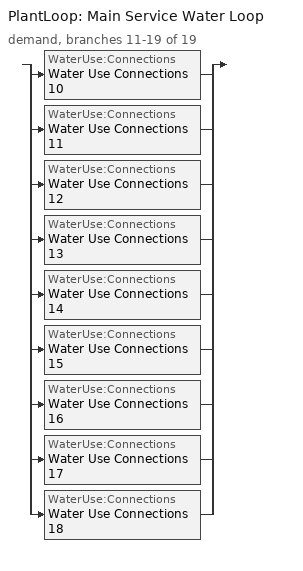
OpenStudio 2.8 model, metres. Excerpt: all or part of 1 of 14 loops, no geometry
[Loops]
PlantLoop 'Main Service Water Loop'
 demand, branches 11-19 of 19: split
  | WaterUse:Connections 'Water Use Connections 10'
  | WaterUse:Connections 'Water Use Connections 11'
  | WaterUse:Connections 'Water Use Connections 12'
  | WaterUse:Connections 'Water Use Connections 13'
  | WaterUse:Connections 'Water Use Connections 14'
  | WaterUse:Connections 'Water Use Connections 15'
  | WaterUse:Connections 'Water Use Connections 16'
  | WaterUse:Connections 'Water Use Connections 17'
  | WaterUse:Connections 'Water Use Connections 18'
[WaterUse:Connections]
Name | Water Use Equipment Name 1
Water Use Connections 10 | Kitchen_zn_1_flr_1 Service Water Use 0.08gal/min
Water Use Connections 11 | Library_media_center_zn_1_flr_1 Service Water Use 0.15gal/min
Water Use Connections 12 | Mult_class_1_pod_1_zn_1_flr_1 Service Water Use 0.35gal/min
Water Use Connections 13 | Mult_class_1_pod_2_zn_1_flr_1 Service Water Use 0.35gal/min
Water Use Connections 14 | Mult_class_1_pod_3_zn_1_flr_1 Service Water Use 0.35gal/min
Water Use Connections 15 | Mult_class_2_pod_1_zn_1_flr_1 Service Water Use 0.35gal/min
Water Use Connections 16 | Mult_class_2_pod_2_zn_1_flr_1 Service Water Use 0.35gal/min
Water Use Connections 17 | Mult_class_2_pod_3_zn_1_flr_1 Service Water Use 0.23gal/min
Water Use Connections 18 | Offices_zn_1_flr_1 Service Water Use 0.17gal/min
[WaterUse:Equipment:Definition]
Name | Peak Flow Rate {m3/s} | Target Temperature Schedule | Sensible Fraction Schedule | Latent Fraction Schedule
Kitchen_zn_1_flr_1 Service Water Use Def 0.08gal/min | 5.35372e-06 | Schedule Ruleset 32 | Schedule Ruleset 30 | Schedule Ruleset 31
Library_media_center_zn_1_flr_1 Service Water Use Def 0.15gal/min | 9.53632e-06 | Schedule Ruleset 35 | Schedule Ruleset 33 | Schedule Ruleset 34
Mult_class_1_pod_1_zn_1_flr_1 Service Water Use Def 0.35gal/min | 2.19566e-05 | Schedule Ruleset 38 | Schedule Ruleset 36 | Schedule Ruleset 37
Mult_class_1_pod_2_zn_1_flr_1 Service Water Use Def 0.35gal/min | 2.19566e-05 | Schedule Ruleset 41 | Schedule Ruleset 39 | Schedule Ruleset 40
Mult_class_1_pod_3_zn_1_flr_1 Service Water Use Def 0.35gal/min | 2.19566e-05 | Schedule Ruleset 44 | Schedule Ruleset 42 | Schedule Ruleset 43
Mult_class_2_pod_1_zn_1_flr_1 Service Water Use Def 0.35gal/min | 2.19566e-05 | Schedule Ruleset 47 | Schedule Ruleset 45 | Schedule Ruleset 46
Mult_class_2_pod_2_zn_1_flr_1 Service Water Use Def 0.35gal/min | 2.19566e-05 | Schedule Ruleset 50 | Schedule Ruleset 48 | Schedule Ruleset 49
Mult_class_2_pod_3_zn_1_flr_1 Service Water Use Def 0.23gal/min | 1.44997e-05 | Schedule Ruleset 53 | Schedule Ruleset 51 | Schedule Ruleset 52
Offices_zn_1_flr_1 Service Water Use Def 0.17gal/min | 1.05401e-05 | Schedule Ruleset 56 | Schedule Ruleset 54 | Schedule Ruleset 55
[WaterUse:Equipment]
Name | Water Use Equipment Definition | Space | Flow Rate Fraction Schedule
Kitchen_zn_1_flr_1 Service Water Use 0.08gal/min | Kitchen_zn_1_flr_1 Service Water Use Def 0.08gal/min | Kitchen_ZN_1_FLR_1 | NECB-B-Service Water Heating
Library_media_center_zn_1_flr_1 Service Water Use 0.15gal/min | Library_media_center_zn_1_flr_1 Service Water Use Def 0.15gal/min | Library_Media_Center_ZN_1_FLR_1 | NECB-C-Service Water Heating
Mult_class_1_pod_1_zn_1_flr_1 Service Water Use 0.35gal/min | Mult_class_1_pod_1_zn_1_flr_1 Service Water Use Def 0.35gal/min | Mult_Class_1_Pod_1_ZN_1_FLR_1 | NECB-D-Service Water Heating
Mult_class_1_pod_2_zn_1_flr_1 Service Water Use 0.35gal/min | Mult_class_1_pod_2_zn_1_flr_1 Service Water Use Def 0.35gal/min | Mult_Class_1_Pod_2_ZN_1_FLR_1 | NECB-D-Service Water Heating
Mult_class_1_pod_3_zn_1_flr_1 Service Water Use 0.35gal/min | Mult_class_1_pod_3_zn_1_flr_1 Service Water Use Def 0.35gal/min | Mult_Class_1_Pod_3_ZN_1_FLR_1 | NECB-D-Service Water Heating
Mult_class_2_pod_1_zn_1_flr_1 Service Water Use 0.35gal/min | Mult_class_2_pod_1_zn_1_flr_1 Service Water Use Def 0.35gal/min | Mult_Class_2_Pod_1_ZN_1_FLR_1 | NECB-D-Service Water Heating
Mult_class_2_pod_2_zn_1_flr_1 Service Water Use 0.35gal/min | Mult_class_2_pod_2_zn_1_flr_1 Service Water Use Def 0.35gal/min | Mult_Class_2_Pod_2_ZN_1_FLR_1 | NECB-D-Service Water Heating
Mult_class_2_pod_3_zn_1_flr_1 Service Water Use 0.23gal/min | Mult_class_2_pod_3_zn_1_flr_1 Service Water Use Def 0.23gal/min | Mult_Class_2_Pod_3_ZN_1_FLR_1 | NECB-D-Service Water Heating
Offices_zn_1_flr_1 Service Water Use 0.17gal/min | Offices_zn_1_flr_1 Service Water Use Def 0.17gal/min | Offices_ZN_1_FLR_1 | NECB-A-Service Water Heating
[EnergyManagementSystem:Program]
Sys3PSZALLSTClassroomLecturehallTrainingroomotherFLBuildingStory1SCHD2OptimumStartProg0: IF DaylightSavings==0 && DayOfWeek>1 && Hour==5 && OAT_1<23.9 && OAT_1>1.7; SET Sys3PSZALLSTClassroomLecturehallTrainingroomotherFLBuildingStory1SCHD2ClgSch0 = 29.4; SET Sys3PSZALLSTClassroomLecturehallTrainingroomotherFLBuildingStory1SCHD2HtgSch0 = 15.6; ELSEIF DaylightSavings==0 && DayOfWeek==1 && Hour==7 && OAT_1<23.9 && OAT_1>1.7; SET Sys3PSZALLSTClassroomLecturehallTrainingroomotherFLBuildingStory1SCHD2ClgSch0 = 29.4; SET Sys3PSZALLSTClassroomLecturehallTrainingroomotherFLBuildingStory1SCHD2HtgSch0 = 15.6; ELSEIF DaylightSavings==1 && DayOfWeek>1 && Hour==4 && OAT_1<23.9 && OAT_1>1.7; SET Sys3PSZALLSTClassroomLecturehallTrainingroomotherFLBuildingStory1SCHD2ClgSch0 = 29.4; SET Sys3PSZALLSTClassroomLecturehallTrainingroomotherFLBuildingStory1SCHD2HtgSch0 = 15.6; ELSEIF DaylightSavings==1 && DayOfWeek==1 && Hour==6 && OAT_1<23.9 && OAT_1>1.7; SET Sys3PSZALLSTClassroomLecturehallTrainingroomotherFLBuildingStory1SCHD2ClgSch0 = 29.4; SET Sys3PSZALLSTClassroomLecturehallTrainingroomotherFLBuildingStory1SCHD2HtgSch0 = 15.6; ELSE; SET Sys3PSZALLSTClassroomLecturehallTrainingroomotherFLBuildingStory1SCHD2ClgSch0 = NULL; SET Sys3PSZALLSTClassroomLecturehallTrainingroomotherFLBuildingStory1SCHD2HtgSch0 = NULL; ENDIF
Sys4PSZWILDSTCorridorTransitionareaotherschDFLBuildingStory1SCHDOptimumStartProg0: IF DaylightSavings==0 && DayOfWeek>1 && Hour==5 && OAT_2<23.9 && OAT_2>1.7; SET Sys4PSZWILDSTCorridorTransitionareaotherschDFLBuildingStory1SCHDClgSch0 = 29.4; SET Sys4PSZWILDSTCorridorTransitionareaotherschDFLBuildingStory1SCHDHtgSch0 = 15.6; ELSEIF DaylightSavings==0 && DayOfWeek==1 && Hour==7 && OAT_2<23.9 && OAT_2>1.7; SET Sys4PSZWILDSTCorridorTransitionareaotherschDFLBuildingStory1SCHDClgSch0 = 29.4; SET Sys4PSZWILDSTCorridorTransitionareaotherschDFLBuildingStory1SCHDHtgSch0 = 15.6; ELSEIF DaylightSavings==1 && DayOfWeek>1 && Hour==4 && OAT_2<23.9 && OAT_2>1.7; SET Sys4PSZWILDSTCorridorTransitionareaotherschDFLBuildingStory1SCHDClgSch0 = 29.4; SET Sys4PSZWILDSTCorridorTransitionareaotherschDFLBuildingStory1SCHDHtgSch0 = 15.6; ELSEIF DaylightSavings==1 && DayOfWeek==1 && Hour==6 && OAT_2<23.9 && OAT_2>1.7; SET Sys4PSZWILDSTCorridorTransitionareaotherschDFLBuildingStory1SCHDClgSch0 = 29.4; SET Sys4PSZWILDSTCorridorTransitionareaotherschDFLBuildingStory1SCHDHtgSch0 = 15.6; ELSE; SET Sys4PSZWILDSTCorridorTransitionareaotherschDFLBuildingStory1SCHDClgSch0 = NULL; SET Sys4PSZWILDSTCorridorTransitionareaotherschDFLBuildingStory1SCHDHtgSch0 = NULL; ENDIF
[EnergyManagementSystem:ProgramCallingManager]
Sys3PSZALLSTClassroomLecturehallTrainingroomotherFLBuildingStory1SCHDOptimumStartCallingManager0: BeginTimestepBeforePredictor; Sys3PSZALLSTClassroomLecturehallTrainingroomotherFLBuildingStory1SCHDOptimumStartProg0
Sys3PSZALLSTClassroomLecturehallTrainingroomotherFLBuildingStory1SCHD2OptimumStartCallingManager0: BeginTimestepBeforePredictor; Sys3PSZALLSTClassroomLecturehallTrainingroomotherFLBuildingStory1SCHD2OptimumStartProg0
Sys4PSZWILDSTCorridorTransitionareaotherschDFLBuildingStory1SCHDOptimumStartCallingManager0: BeginTimestepBeforePredictor; Sys4PSZWILDSTCorridorTransitionareaotherschDFLBuildingStory1SCHDOptimumStartProg0
[Schedule:Ruleset]
Name | Default Day Schedule
NECB-C-Service Water Heating | NECB-C-Service Water Heating Default
NECB-D-Service Water Heating | NECB-D-Service Water Heating Default
NECB-B-Service Water Heating | NECB-B-Service Water Heating Default
Schedule Ruleset 30 | Schedule Day 32
Schedule Ruleset 31 | Schedule Day 33
Schedule Ruleset 32 | Schedule Day 34
Schedule Ruleset 33 | Schedule Day 35
Schedule Ruleset 34 | Schedule Day 36
Schedule Ruleset 35 | Schedule Day 37
Schedule Ruleset 36 | Schedule Day 38
Schedule Ruleset 37 | Schedule Day 39
Schedule Ruleset 38 | Schedule Day 40
Schedule Ruleset 39 | Schedule Day 41
Schedule Ruleset 40 | Schedule Day 42
Schedule Ruleset 41 | Schedule Day 43
Schedule Ruleset 42 | Schedule Day 44
Schedule Ruleset 43 | Schedule Day 45
Schedule Ruleset 44 | Schedule Day 46
Schedule Ruleset 45 | Schedule Day 47
Schedule Ruleset 46 | Schedule Day 48
Schedule Ruleset 47 | Schedule Day 49
Schedule Ruleset 48 | Schedule Day 50
Schedule Ruleset 49 | Schedule Day 51
Schedule Ruleset 50 | Schedule Day 52
Schedule Ruleset 51 | Schedule Day 53
Schedule Ruleset 52 | Schedule Day 54
Schedule Ruleset 53 | Schedule Day 55
Schedule Ruleset 54 | Schedule Day 56
Schedule Ruleset 55 | Schedule Day 57
Schedule Ruleset 56 | Schedule Day 58
NECB-A-Service Water Heating | NECB-A-Service Water Heating Default
[Schedule:Day]
NECB-C-Service Water Heating Default; NECB-C-Service Water Heating Default|Wkdy Day: 8, 0, 0.05, 9, 0, 0.1, 10, 0, 0.2, 11, 0, 0.3, 12, 0, 0.4, 16, 0, 0.8, 17, 0, 0.6, 18, 0, 0.4, 19, 0, 0.3, 21, 0, 0.2, 24, 0, 0.05
NECB-C-Service Water Heating Sat Day: 8, 0, 0.05, 9, 0, 0.1, 10, 0, 0.2, 11, 0, 0.3, 12, 0, 0.5, 16, 0, 0.9, 17, 0, 0.7, 18, 0, 0.5, 19, 0, 0.3, 21, 0, 0.2, 24, 0, 0.05
NECB-C-Service Water Heating Sun|Hol Day: 8, 0, 0.05, 9, 0, 0.1, 10, 0, 0.2, 11, 0, 0.3, 12, 0, 0.5, 17, 0, 0.9, 18, 0, 0.5, 19, 0, 0.3, 24, 0, 0.05
NECB-D-Service Water Heating Default; NECB-D-Service Water Heating Default|Wkdy Day: 8, 0, 0.05, 10, 0, 0.5, 16, 0, 0.9, 17, 0, 0.7, 18, 0, 0.3, 21, 0, 0.5, 22, 0, 0.3, 24, 0, 0.05
NECB-D-Service Water Heating Sat Day; NECB-D-Service Water Heating Sun|Hol Day; Schedule Day 33; Schedule Day 36; Schedule Day 39; Schedule Day 42; Schedule Day 45; Schedule Day 48; Schedule Day 51; Schedule Day 54; Schedule Day 57; NECB-A-Service Water Heating Sat Day; NECB-A-Service Water Heating Sun|Hol Day: 24, 0, 0.05
NECB-B-Service Water Heating Default; NECB-B-Service Water Heating Default|Wkdy Day: 1, 0, 0.6, 2, 0, 0.5, 9, 0, 0.05, 11, 0, 0.7, 12, 0, 0.4, 13, 0, 0.5, 15, 0, 0.6, 16, 0, 0.4, 18, 0, 0.3, 19, 0, 0.4, 20, 0, 0.5, 22, 0, 0.8, 24, 0, 0.9
NECB-B-Service Water Heating Sat Day: 1, 0, 0.7, 2, 0, 0.6, 9, 0, 0.05, 11, 0, 0.7, 12, 0, 0.4, 13, 0, 0.5, 15, 0, 0.6, 16, 0, 0.4, 18, 0, 0.3, 19, 0, 0.4, 20, 0, 0.5, 22, 0, 0.8, 24, 0, 0.9
NECB-B-Service Water Heating Sun|Hol Day: 1, 0, 0.5, 2, 0, 0.6, 9, 0, 0.05, 11, 0, 0.7, 12, 0, 0.4, 13, 0, 0.5, 15, 0, 0.6, 16, 0, 0.4, 18, 0, 0.3, 19, 0, 0.4, 20, 0, 0.5, 22, 0, 0.8, 24, 0, 0.5
Schedule Day 32; Schedule Day 35; Schedule Day 38; Schedule Day 41; Schedule Day 44; Schedule Day 47; Schedule Day 50; Schedule Day 53; Schedule Day 56: 24, 0, 0.2
Schedule Day 34; Schedule Day 37; Schedule Day 40; Schedule Day 43; Schedule Day 46; Schedule Day 49; Schedule Day 52; Schedule Day 55; Schedule Day 58: 24, 0, 60
NECB-A-Service Water Heating Default; NECB-A-Service Water Heating Default|Wkdy Day: 7, 0, 0.05, 8, 0, 0.1, 10, 0, 0.5, 16, 0, 0.9, 17, 0, 0.7, 18, 0, 0.5, 19, 0, 0.3, 22, 0, 0.2, 24, 0, 0.05
[Schedule:Rule] Date Specification Type=DateRange; Start Month=1; Start Day=1; End Month=12; End Day=31
Name | Schedule Ruleset | Rule Order | Day Schedule | Apply Monday | Apply Tuesday | Apply Wednesday | Apply Thursday | Apply Friday | Apply Saturday | Apply Sunday
Schedule Rule 68 | NECB-C-Service Water Heating | 2 | NECB-C-Service Water Heating Default|Wkdy Day | Yes | Yes | Yes | Yes | Yes
Schedule Rule 69 | NECB-C-Service Water Heating | 1 | NECB-C-Service Water Heating Sat Day |  |  |  |  |  | Yes
Schedule Rule 70 | NECB-C-Service Water Heating | 0 | NECB-C-Service Water Heating Sun|Hol Day |  |  |  |  |  |  | Yes
Schedule Rule 71 | NECB-D-Service Water Heating | 2 | NECB-D-Service Water Heating Default|Wkdy Day | Yes | Yes | Yes | Yes | Yes
Schedule Rule 72 | NECB-D-Service Water Heating | 1 | NECB-D-Service Water Heating Sat Day |  |  |  |  |  | Yes
Schedule Rule 73 | NECB-D-Service Water Heating | 0 | NECB-D-Service Water Heating Sun|Hol Day |  |  |  |  |  |  | Yes
Schedule Rule 74 | NECB-B-Service Water Heating | 2 | NECB-B-Service Water Heating Default|Wkdy Day | Yes | Yes | Yes | Yes | Yes
Schedule Rule 75 | NECB-B-Service Water Heating | 1 | NECB-B-Service Water Heating Sat Day |  |  |  |  |  | Yes
Schedule Rule 76 | NECB-B-Service Water Heating | 0 | NECB-B-Service Water Heating Sun|Hol Day |  |  |  |  |  |  | Yes
Schedule Rule 77 | NECB-A-Service Water Heating | 2 | NECB-A-Service Water Heating Default|Wkdy Day | Yes | Yes | Yes | Yes | Yes
Schedule Rule 78 | NECB-A-Service Water Heating | 1 | NECB-A-Service Water Heating Sat Day |  |  |  |  |  | Yes
Schedule Rule 79 | NECB-A-Service Water Heating | 0 | NECB-A-Service Water Heating Sun|Hol Day |  |  |  |  |  |  | Yes
